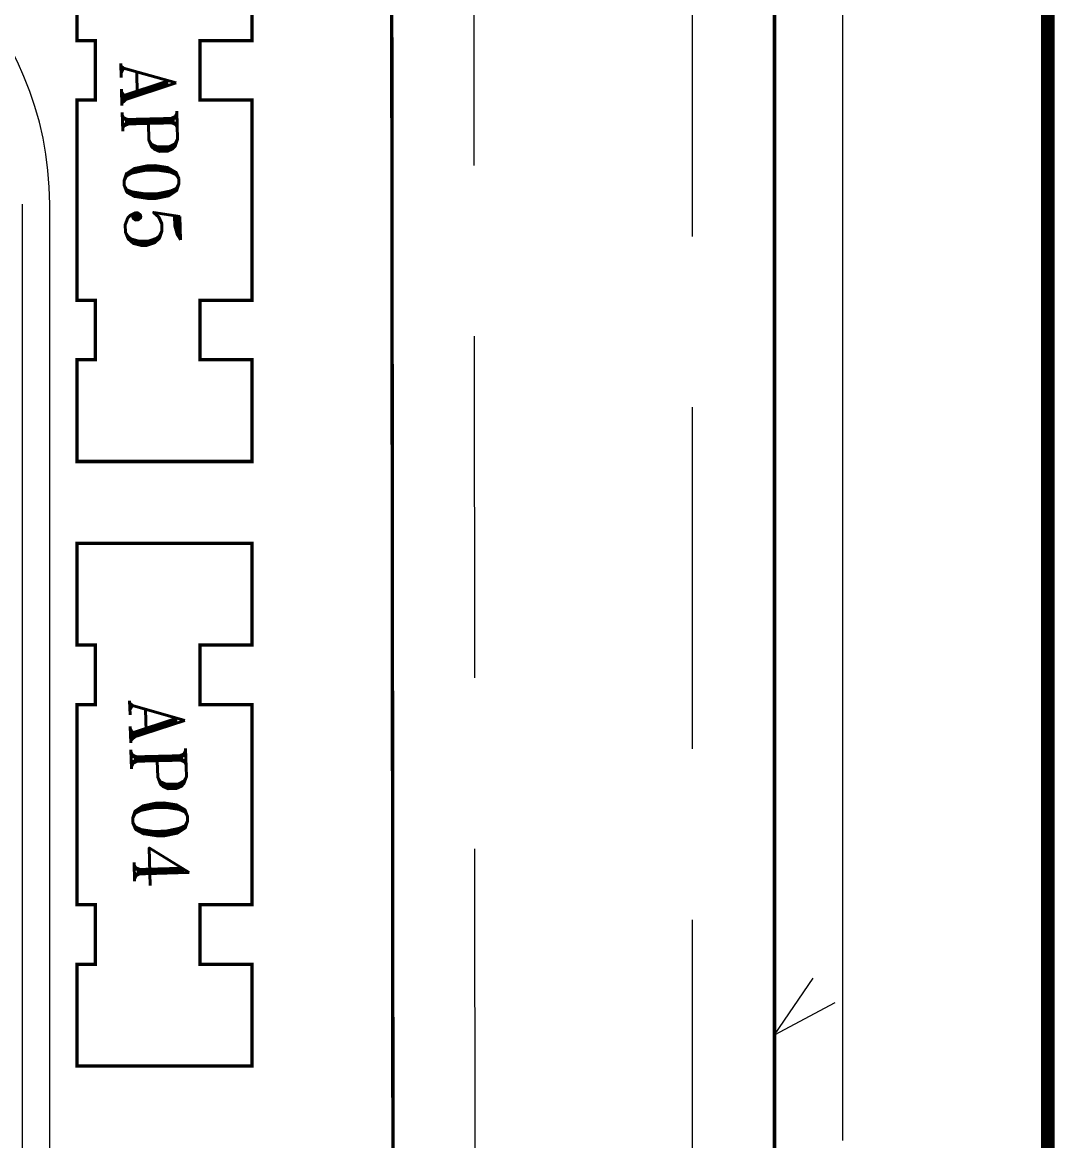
# Model space of a CAD drawing. Header units: inches. Extents: x 2 to 806, y 2 to 666.
# Drawn here: x 602.5 to 678, y 374.2 to 456 of the extents above; entities that cross this region are included whole.
import ezdxf

# ---------------------------------------------------------------- set-up
doc = ezdxf.new("R2010")
doc.units = ezdxf.units.IN
doc.header["$MEASUREMENT"] = 0
for name, pattern in [('( Hidden )', [0.375, 0.25, -0.125]), ('DASHED', [0.75, 0.5, -0.25]), ('DASHED2', [0.375, 0.25, -0.125])]:
    doc.linetypes.add(name, pattern=pattern)
doc.layers.add('0_AUX', color=6, linetype='Continuous', plot=False)
for name, color, linetype in [('ASPHALT', 4, 'Continuous'), ('City_Axies', 10, 'Continuous'), ('City_road', 170, 'Continuous'), ('PAVEMENT', 2, 'Continuous'), ('set pack', 253, 'DASHED2')]:
    doc.layers.add(name, color=color, linetype=linetype)
doc.styles.add('3', font='ROMANT.shx', dxfattribs={"height": 4})
doc.linetypes.add('FENCELINE2', pattern='A,0.25,-0.1,[132,ltypeshp.shx,S=0.1,R=0,X=-0.1,Y=0],-0.1,1', length=1.45)

msp = doc.modelspace()

# ---------------------------------------------------------------- linework, layer by layer
at = {"linetype": 'ByBlock', "lineweight": 0}
msp.add_line((657.536, 478.433), (657.54, 363.905), dxfattribs=at)
at = {"layer": '0_AUX', "lineweight": 0}
msp.add_line((629.614, 370.173), (629.514, 468.112), dxfattribs=at)
at = {"layer": 'ASPHALT', "lineweight": 0}
for p, q in [((662.539, 374.155), (662.536, 478.433)), ((602.49, 344.431), (602.487, 442.679))]:
    msp.add_line(p, q, dxfattribs=at)
at = {"layer": 'ASPHALT', "color": 7, "lineweight": 0, "const_width": 0.25}
msp.add_lwpolyline([(657.536, 478.433, 0.414217), (616.534, 519.432), (512.15, 519.427), (501.15, 513.927), (485.678, 513.926, 0.415283), (478.678, 506.9), (478.68, 471.681, 0.414194), (483.68, 466.682), (513.361, 466.681), (513.338, 488.858), (609.687, 488.956), (629.514, 468.112), (629.614, 370.173), (604.49, 370.146), (604.49, 344.431, 0.414214), (611.491, 337.432), (646.041, 337.433), (646.041, 337.433, 0.414214), (653.04, 344.433), (653.04, 349.712, -0.116434), (655.363, 359.55), (657.54, 363.905)], format="xyb", close=True, dxfattribs=at)
at = {"layer": 'ASPHALT', "linetype": 'DASHED', "lineweight": 0, "ltscale": 50}
msp.add_lwpolyline([(651.536, 478.433, 0.414217), (616.534, 513.432), (513.567, 513.427), (502.567, 507.927), (485.678, 507.926, 0.417047), (484.678, 506.916), (484.68, 472.682), (507.355, 472.681), (507.332, 494.852), (612.258, 494.959), (635.512, 470.512), (635.62, 364.179), (610.49, 364.152), (610.49, 344.431, 0.414214), (611.49, 343.432), (646.012, 343.433, -0.001185), (646.04, 343.433, 0.414214), (647.04, 344.433), (647.04, 349.711, -0.116434), (649.996, 362.233), (651.54, 365.321)], format="xyb", close=True, dxfattribs=at)
at = {"layer": 'ASPHALT', "lineweight": 0, "const_width": 0.25}
for points in [[(606.487, 450.296), (607.824, 450.296), (607.824, 454.646), (606.487, 454.646), (606.487, 462.096), (619.287, 462.096), (619.287, 454.647), (615.487, 454.646), (615.487, 450.296), (619.287, 450.297), (619.287, 435.647), (615.488, 435.647), (615.487, 431.297), (619.288, 431.297), (619.288, 423.847), (606.488, 423.847), (606.488, 431.297), (607.825, 431.297), (607.824, 435.647), (606.487, 435.647)], [(606.488, 406.063), (607.825, 406.063), (607.825, 410.413), (606.488, 410.413), (606.488, 417.863), (619.288, 417.864), (619.288, 410.414), (615.488, 410.414), (615.489, 406.064), (619.288, 406.064), (619.289, 391.414), (615.489, 391.414), (615.489, 387.064), (619.289, 387.064), (619.289, 379.614), (606.489, 379.614), (606.489, 387.064), (607.826, 387.064), (607.826, 391.414), (606.489, 391.414)]]:
    msp.add_lwpolyline(points, close=True, dxfattribs=at)
at = {"layer": 'City_Axies', "lineweight": 0}
msp.add_line((677.544, 237.304), (677.534, 535.434), dxfattribs=at)
at = {"layer": 'City_road', "lineweight": 0}
msp.add_line((657.54, 363.905), (657.536, 478.433), dxfattribs=at)
at = {"layer": 'PAVEMENT', "lineweight": 0}
msp.add_line((604.49, 344.431), (604.487, 442.679), dxfattribs=at)
at = {"layer": 'PAVEMENT', "linetype": 'FENCELINE2', "lineweight": 0, "ltscale": 70, "const_width": 0.125}
msp.add_lwpolyline([(509.122, 236.296), (657.544, 236.301), (657.542, 290.241, 0.11731), (655.399, 299.247, -0.117323), (653.042, 309.154), (653.041, 314.433), (649.23, 319.433), (646.041, 319.433), (646.041, 337.433, 0.414214), (653.04, 344.433), (653.04, 349.712, -0.116434), (655.363, 359.55), (657.54, 363.905), (657.536, 478.433, 0.414217), (616.534, 519.432), (512.15, 519.427)], format="xyb", dxfattribs=at)
at = {"layer": 'PAVEMENT', "lineweight": 0}
msp.add_arc((580.487, 442.679), 24, 0.00186, 89.99823, dxfattribs=at)
at = {"layer": 'set pack', "color": 6, "linetype": 'ByBlock', "lineweight": 0}
msp.add_line((657.54, 363.905), (657.536, 478.433), dxfattribs=at)
at = {"layer": 'set pack', "color": 5, "linetype": '( Hidden )', "lineweight": 0, "ltscale": 250, "const_width": 1}
msp.add_lwpolyline([(677.534, 535.434), (456.038, 535.425, 0.153033), (370.462, 508.476), (95.635, 316.887), (268.103, 68.277), (509.122, 236.296), (677.544, 236.302)], format="xyb", close=True, dxfattribs=at)
at = {"layer": 'set pack', "color": 5, "linetype": '( Hidden )', "lineweight": 0, "ltscale": 0.5, "const_width": 1}
msp.add_lwpolyline([(677.534, 535.434), (456.038, 535.425, 0.153033), (370.462, 508.476), (95.635, 316.887), (268.103, 68.277), (509.122, 236.296), (677.544, 236.302)], format="xyb", close=True, dxfattribs=at)
at = {"layer": 'set pack', "linetype": 'ByBlock', "lineweight": 0}
for points in [[(657.539, 381.893), (660.374, 386.052)], [(657.539, 381.893), (661.975, 384.271)]]:
    msp.add_lwpolyline(points, dxfattribs=at)

# ---------------------------------------------------------------- texts
at = {"layer": 'ASPHALT', "lineweight": 0, "char_height": 4, "attachment_point": 1, "rotation": 271.57285, "style": '3'}
for s, insert in [('AP05', (613.689, 453.259)), ('AP04', (614.332, 406.622))]:
    msp.add_mtext_dynamic_manual_height_columns(s, width=13.4456, gutter_width=20, heights=[0], dxfattribs=dict(at, insert=insert))

doc.saveas('drawing.dxf')
